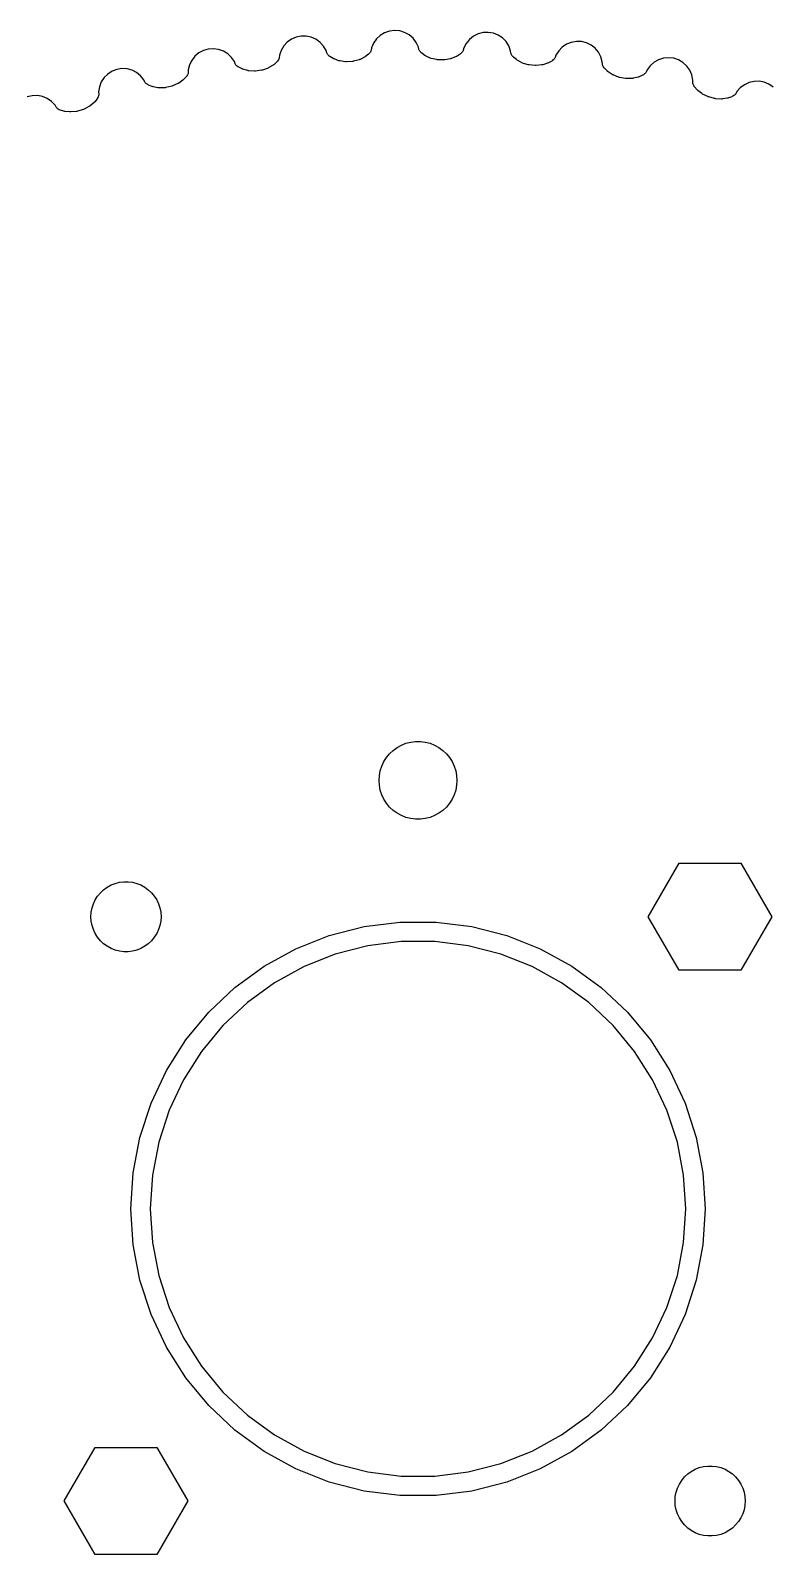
# Model space of a CAD drawing. Header units: metres. Extents: x -60 to 241, y -61 to 61.
# Drawn here: x -19.9 to 18.2, y -17.7 to 60.5 of the extents above; entities that cross this region are included whole.
import ezdxf

# ---------------------------------------------------------------- set-up
doc = ezdxf.new("R2010")
doc.units = ezdxf.units.M

msp = doc.modelspace()

# ---------------------------------------------------------------- linework, layer by layer
for p, q in [((-1.71484, 60.3822), (-1.94093, 60.2456)), ((-1.46523, 60.4688), (-1.71484, 60.3822)), ((-1.20312, 60.5016), (-1.46523, 60.4688)), ((-0.93994, 60.4793), (-1.20312, 60.5016)), ((-0.68713, 60.4026), (-0.93994, 60.4793)), ((-0.45573, 60.2751), (-0.68713, 60.4026)), ((-0.25598, 60.1023), (-0.45573, 60.2751)), ((3.08797, 60.3276), (2.85178, 60.2094)), ((3.34364, 60.3941), (3.08797, 60.3276)), ((3.6075, 60.406), (3.34364, 60.3941)), ((3.8681, 60.3628), (3.6075, 60.406)), ((4.11404, 60.2663), (3.8681, 60.3628)), ((4.33453, 60.1208), (4.11404, 60.2663)), ((-11.0249, 59.4733), (-11.2576, 59.3483)), ((-10.7713, 59.5473), (-11.0249, 59.4733)), ((-10.5078, 59.5668), (-10.7713, 59.5473)), ((-10.2461, 59.5312), (-10.5078, 59.5668)), ((-9.99748, 59.442), (-10.2461, 59.5312)), ((-7.03241, 59.4775), (-7.11537, 59.2267)), ((-6.89909, 59.7056), (-7.03241, 59.4775)), ((-6.7213, 59.9009), (-6.89909, 59.7056)), ((-6.50676, 60.0551), (-6.7213, 59.9009)), ((-6.26488, 60.1612), (-6.50676, 60.0551)), ((-6.00618, 60.2148), (-6.26488, 60.1612)), ((-5.74205, 60.2134), (-6.00618, 60.2148)), ((-5.48392, 60.1571), (-5.74205, 60.2134)), ((-5.24316, 60.0484), (-5.48392, 60.1571)), ((-5.0303, 59.892), (-5.24316, 60.0484)), ((-4.85457, 59.6947), (-5.0303, 59.892)), ((-4.72371, 59.4653), (-4.85457, 59.6947)), ((-2.4106, 59.4834), (-2.41844, 59.453)), ((-2.3873, 59.6048), (-2.4106, 59.4834)), ((-2.28468, 59.8482), (-2.3873, 59.6048)), ((-2.13367, 60.065), (-2.28468, 59.8482)), ((-1.94093, 60.2456), (-2.13367, 60.065)), ((-0.09647, 59.8917), (-0.25598, 60.1023)), ((0.01573, 59.6526), (-0.09647, 59.8917)), ((0.04384, 59.5322), (0.01573, 59.6526)), ((0.05444, 59.498), (0.04384, 59.5322)), ((0.06769, 59.4696), (0.05444, 59.498)), ((2.32295, 59.4868), (2.31271, 59.4571)), ((2.35583, 59.606), (2.32295, 59.4868)), ((2.47748, 59.8405), (2.35583, 59.606)), ((2.6452, 60.0446), (2.47748, 59.8405)), ((2.85178, 60.2094), (2.6452, 60.0446)), ((4.52, 59.9326), (4.33453, 60.1208)), ((4.66223, 59.7101), (4.52, 59.9326)), ((4.7551, 59.4628), (4.66223, 59.7101)), ((7.40742, 59.6447), (7.224, 59.4546)), ((7.62633, 59.7924), (7.40742, 59.6447)), ((7.87125, 59.8915), (7.62633, 59.7924)), ((8.13142, 59.9375), (7.87125, 59.8915)), ((8.39536, 59.9284), (8.13142, 59.9375)), ((8.65172, 59.8646), (8.39536, 59.9284)), ((8.88919, 59.7489), (8.65172, 59.8646)), ((9.09746, 59.5863), (8.88919, 59.7489)), ((9.26733, 59.3841), (9.09746, 59.5863)), ((-11.7357, 58.7308), (-11.7985, 58.4741)), ((-11.6209, 58.9687), (-11.7357, 58.7308)), ((-11.4592, 59.1776), (-11.6209, 58.9687)), ((-11.2576, 59.3483), (-11.4592, 59.1776)), ((-9.77281, 59.303), (-9.99748, 59.442)), ((-9.58199, 59.1203), (-9.77281, 59.303)), ((-9.43329, 58.9019), (-9.58199, 59.1203)), ((-9.38646, 58.7875), (-9.43329, 58.9019)), ((-9.37059, 58.7555), (-9.38646, 58.7875)), ((-9.35301, 58.7295), (-9.37059, 58.7555)), ((-9.33231, 58.7059), (-9.35301, 58.7295)), ((-9.30881, 58.6851), (-9.33231, 58.7059)), ((-7.43372, 58.7269), (-7.65538, 58.5929)), ((-7.41797, 58.7373), (-7.43372, 58.7269)), ((-7.3936, 58.7571), (-7.41797, 58.7373)), ((-7.25069, 58.8889), (-7.3936, 58.7571)), ((-7.23828, 58.9012), (-7.25069, 58.8889)), ((-7.21822, 58.9253), (-7.23828, 58.9012)), ((-7.17548, 58.9839), (-7.21822, 58.9253)), ((-7.15651, 59.0142), (-7.17548, 58.9839)), ((-7.14359, 59.0428), (-7.15651, 59.0142)), ((-7.13435, 59.0729), (-7.14359, 59.0428)), ((-7.12895, 59.1038), (-7.13435, 59.0729)), ((-7.11537, 59.2267), (-7.12895, 59.1038)), ((-4.68613, 59.3475), (-4.72371, 59.4653)), ((-4.67284, 59.3143), (-4.68613, 59.3475)), ((-4.65736, 59.2869), (-4.67284, 59.3143)), ((-4.6386, 59.2618), (-4.65736, 59.2869)), ((-4.61684, 59.2391), (-4.6386, 59.2618)), ((-4.56334, 59.1901), (-4.61684, 59.2391)), ((-4.55006, 59.1788), (-4.56334, 59.1901)), ((-4.52431, 59.1608), (-4.55006, 59.1788)), ((-4.35817, 59.0598), (-4.52431, 59.1608)), ((-4.34172, 59.0507), (-4.35817, 59.0598)), ((-4.3129, 59.0382), (-4.34172, 59.0507)), ((-4.06912, 58.9506), (-4.3129, 59.0382)), ((-4.0509, 58.9448), (-4.06912, 58.9506)), ((-4.02017, 58.9384), (-4.0509, 58.9448)), ((-3.72426, 58.8958), (-4.02017, 58.9384)), ((-3.70512, 58.8938), (-3.72426, 58.8958)), ((-3.67372, 58.8937), (-3.70512, 58.8938)), ((-3.36179, 58.9123), (-3.67372, 58.8937)), ((-3.34265, 58.9142), (-3.36179, 58.9123)), ((-3.31187, 58.9204), (-3.34265, 58.9142)), ((-3.02312, 58.9979), (-3.31187, 58.9204)), ((-3.00484, 59.0036), (-3.02312, 58.9979)), ((-2.97595, 59.0159), (-3.00484, 59.0036)), ((-2.74435, 59.1319), (-2.97595, 59.0159)), ((-2.72787, 59.141), (-2.74435, 59.1319)), ((-2.70201, 59.1588), (-2.72787, 59.141)), ((-2.54906, 59.2788), (-2.70201, 59.1588)), ((-2.53566, 59.2901), (-2.54906, 59.2788)), ((-2.51375, 59.3125), (-2.53566, 59.2901)), ((-2.46649, 59.3676), (-2.51375, 59.3125)), ((-2.44519, 59.3963), (-2.46649, 59.3676)), ((-2.43004, 59.4238), (-2.44519, 59.3963)), ((-2.41844, 59.453), (-2.43004, 59.4238)), ((0.0844, 59.443), (0.06769, 59.4696)), ((0.10429, 59.4187), (0.0844, 59.443)), ((0.15373, 59.3656), (0.10429, 59.4187)), ((0.16608, 59.3532), (0.15373, 59.3656)), ((0.19032, 59.3333), (0.16608, 59.3532)), ((0.34792, 59.2194), (0.19032, 59.3333)), ((0.36359, 59.209), (0.34792, 59.2194)), ((0.39133, 59.1942), (0.36359, 59.209)), ((0.62736, 59.0875), (0.39133, 59.1942)), ((0.64506, 59.0803), (0.62736, 59.0875)), ((0.67519, 59.0715), (0.64506, 59.0803)), ((0.96678, 59.0055), (0.67519, 59.0715)), ((0.98569, 59.002), (0.96678, 59.0055)), ((1.01698, 58.9994), (0.98569, 59.002)), ((1.32941, 58.9932), (1.01698, 58.9994)), ((1.34865, 58.9935), (1.32941, 58.9932)), ((1.37982, 58.9973), (1.34865, 58.9935)), ((1.67383, 59.0516), (1.37982, 58.9973)), ((1.69247, 59.0558), (1.67383, 59.0516)), ((1.72224, 59.0658), (1.69247, 59.0558)), ((1.96234, 59.163), (1.72224, 59.0658)), ((1.97952, 59.1707), (1.96234, 59.163)), ((2.00673, 59.1864), (1.97952, 59.1707)), ((2.16873, 59.2939), (2.00673, 59.1864)), ((2.18295, 59.3041), (2.16873, 59.2939)), ((2.20657, 59.3248), (2.18295, 59.3041)), ((2.25804, 59.3758), (2.20657, 59.3248)), ((2.28156, 59.4028), (2.25804, 59.3758)), ((2.29884, 59.429), (2.28156, 59.4028)), ((2.31271, 59.4571), (2.29884, 59.429)), ((4.77354, 59.3405), (4.7551, 59.4628)), ((4.78142, 59.3056), (4.77354, 59.3405)), ((4.79236, 59.2761), (4.78142, 59.3056)), ((4.8069, 59.2483), (4.79236, 59.2761)), ((4.82481, 59.2225), (4.8069, 59.2483)), ((4.86986, 59.1657), (4.82481, 59.2225)), ((4.88116, 59.1524), (4.86986, 59.1657)), ((4.90375, 59.1306), (4.88116, 59.1524)), ((5.0518, 59.0046), (4.90375, 59.1306)), ((5.0666, 58.9929), (5.0518, 59.0046)), ((5.09308, 58.976), (5.0666, 58.9929)), ((5.31989, 58.8509), (5.09308, 58.976)), ((5.33696, 58.8423), (5.31989, 58.8509)), ((5.36629, 58.8311), (5.33696, 58.8423)), ((5.65173, 58.7422), (5.36629, 58.8311)), ((5.6703, 58.7372), (5.65173, 58.7422)), ((5.70129, 58.7321), (5.6703, 58.7372)), ((6.01224, 58.7011), (5.70129, 58.7321)), ((6.03143, 58.6999), (6.01224, 58.7011)), ((6.06281, 58.7012), (6.03143, 58.6999)), ((6.36018, 58.732), (6.06281, 58.7012)), ((6.3791, 58.7347), (6.36018, 58.732)), ((6.40959, 58.7422), (6.3791, 58.7347)), ((6.65666, 58.8201), (6.40959, 58.7422)), ((6.67439, 58.8264), (6.65666, 58.8201)), ((6.70274, 58.8399), (6.67439, 58.8264)), ((6.87277, 58.9342), (6.70274, 58.8399)), ((6.88773, 58.9432), (6.87277, 58.9342)), ((6.91293, 58.9619), (6.88773, 58.9432)), ((6.96831, 59.0087), (6.91293, 58.9619)), ((6.99393, 59.0337), (6.96831, 59.0087)), ((7.01324, 59.0585), (6.99393, 59.0337)), ((7.02931, 59.0855), (7.01324, 59.0585)), ((7.04187, 59.1142), (7.02931, 59.0855)), ((7.08409, 59.2304), (7.04187, 59.1142)), ((7.224, 59.4546), (7.08409, 59.2304)), ((9.39148, 59.1508), (9.26733, 59.3841)), ((9.46439, 58.897), (9.39148, 59.1508)), ((9.47307, 58.7737), (9.46439, 58.897)), ((9.47813, 58.7382), (9.47307, 58.7737)), ((9.48669, 58.708), (9.47813, 58.7382)), ((9.49899, 58.6791), (9.48669, 58.708)), ((11.9248, 58.6927), (11.7676, 58.4804)), ((12.1228, 58.8676), (11.9248, 58.6927)), ((12.3528, 58.9975), (12.1228, 58.8676)), ((12.6048, 59.0768), (12.3528, 58.9975)), ((12.8677, 59.102), (12.6048, 59.0768)), ((13.1302, 59.072), (12.8677, 59.102)), ((13.3806, 58.988), (13.1302, 59.072)), ((13.6082, 58.8538), (13.3806, 58.988)), ((13.8028, 58.6752), (13.6082, 58.8538)), ((-16.1246, 58.0801), (-16.2693, 57.859)), ((-15.9372, 58.2663), (-16.1246, 58.0801)), ((-15.7152, 58.4094), (-15.9372, 58.2663)), ((-15.4683, 58.5033), (-15.7152, 58.4094)), ((-15.2072, 58.5437), (-15.4683, 58.5033)), ((-14.9435, 58.529), (-15.2072, 58.5437)), ((-14.6885, 58.4597), (-14.9435, 58.529)), ((-14.4536, 58.3391), (-14.6885, 58.4597)), ((-14.2488, 58.1721), (-14.4536, 58.3391)), ((-14.0832, 57.9663), (-14.2488, 58.1721)), ((-14.0275, 57.856), (-14.0832, 57.9663)), ((-12.0761, 57.9507), (-12.2864, 57.7994)), ((-12.0612, 57.9622), (-12.0761, 57.9507)), ((-12.0385, 57.9839), (-12.0612, 57.9622)), ((-11.9065, 58.1266), (-12.0385, 57.9839)), ((-11.8951, 58.1399), (-11.9065, 58.1266)), ((-11.877, 58.1655), (-11.8951, 58.1399)), ((-11.8391, 58.2273), (-11.877, 58.1655)), ((-11.8226, 58.2591), (-11.8391, 58.2273)), ((-11.812, 58.2886), (-11.8226, 58.2591)), ((-11.8051, 58.3193), (-11.812, 58.2886)), ((-11.8022, 58.3505), (-11.8051, 58.3193)), ((-11.7985, 58.4741), (-11.8022, 58.3505)), ((-9.2516, 58.6405), (-9.30881, 58.6851)), ((-9.23744, 58.6302), (-9.2516, 58.6405)), ((-9.21034, 58.6143), (-9.23744, 58.6302)), ((-9.0367, 58.5269), (-9.21034, 58.6143)), ((-9.01958, 58.5191), (-9.0367, 58.5269)), ((-8.98985, 58.5089), (-9.01958, 58.5191)), ((-8.73988, 58.4409), (-8.98985, 58.5089)), ((-8.72127, 58.4366), (-8.73988, 58.4409)), ((-8.69012, 58.4327), (-8.72127, 58.4366)), ((-8.39175, 58.4137), (-8.69012, 58.4327)), ((-8.37253, 58.4132), (-8.39175, 58.4137)), ((-8.34122, 58.4156), (-8.37253, 58.4132)), ((-8.03175, 58.459), (-8.34122, 58.4156)), ((-8.01283, 58.4624), (-8.03175, 58.459)), ((-7.98265, 58.471), (-8.01283, 58.4624)), ((-7.70097, 58.5712), (-7.98265, 58.471)), ((-7.68321, 58.5783), (-7.70097, 58.5712)), ((-7.65538, 58.5929), (-7.68321, 58.5783)), ((9.5148, 58.652), (9.49899, 58.6791)), ((9.55519, 58.5918), (9.5148, 58.652)), ((9.56541, 58.5776), (9.55519, 58.5918)), ((9.58618, 58.5541), (9.56541, 58.5776)), ((9.72375, 58.4167), (9.58618, 58.5541)), ((9.73758, 58.4039), (9.72375, 58.4167)), ((9.76263, 58.385), (9.73758, 58.4039)), ((9.97879, 58.2422), (9.76263, 58.385)), ((9.99513, 58.2323), (9.97879, 58.2422)), ((10.0235, 58.2188), (9.99513, 58.2323)), ((10.3009, 58.1074), (10.0235, 58.2188)), ((10.3191, 58.101), (10.3009, 58.1074)), ((10.3495, 58.0935), (10.3191, 58.101)), ((10.657, 58.0378), (10.3495, 58.0935)), ((10.6761, 58.0351), (10.657, 58.0378)), ((10.7074, 58.0339), (10.6761, 58.0351)), ((11.0063, 58.041), (10.7074, 58.0339)), ((11.0254, 58.0422), (11.0063, 58.041)), ((11.0564, 58.0473), (11.0254, 58.0422)), ((11.3089, 58.1053), (11.0564, 58.0473)), ((11.3271, 58.1102), (11.3089, 58.1053)), ((11.3564, 58.1214), (11.3271, 58.1102)), ((11.5334, 58.2018), (11.3564, 58.1214)), ((11.549, 58.2096), (11.5334, 58.2018)), ((11.5756, 58.2263), (11.549, 58.2096)), ((11.6345, 58.2686), (11.5756, 58.2263)), ((11.662, 58.2914), (11.6345, 58.2686)), ((11.6833, 58.3146), (11.662, 58.2914)), ((11.7014, 58.3402), (11.6833, 58.3146)), ((11.7162, 58.3679), (11.7014, 58.3402)), ((11.7676, 58.4804), (11.7162, 58.3679)), ((13.9561, 58.4601), (13.8028, 58.6752)), ((14.0613, 58.2177), (13.9561, 58.4601)), ((14.1138, 57.9588), (14.0613, 58.2177)), ((14.1127, 57.8353), (14.1138, 57.9588)), ((-19.8105, 57.1504), (-20.0675, 57.0894)), ((-19.5464, 57.1567), (-19.8105, 57.1504)), ((-19.2867, 57.108), (-19.5464, 57.1567)), ((-16.4139, 57.1356), (-16.4278, 57.1027)), ((-16.4057, 57.1659), (-16.4139, 57.1356)), ((-16.3647, 57.6127), (-16.4069, 57.3519)), ((-16.4069, 57.3519), (-16.4009, 57.2284)), ((-16.4013, 57.197), (-16.4057, 57.1659)), ((-16.4009, 57.2284), (-16.4013, 57.197)), ((-16.2693, 57.859), (-16.3647, 57.6127)), ((-14.0091, 57.8253), (-14.0275, 57.856)), ((-13.9895, 57.8008), (-14.0091, 57.8253)), ((-13.967, 57.7789), (-13.9895, 57.8008)), ((-13.9419, 57.76), (-13.967, 57.7789)), ((-13.8813, 57.7201), (-13.9419, 57.76)), ((-13.8664, 57.7109), (-13.8813, 57.7201)), ((-13.8381, 57.6973), (-13.8664, 57.7109)), ((-13.6581, 57.6239), (-13.8381, 57.6973)), ((-13.6404, 57.6175), (-13.6581, 57.6239)), ((-13.61, 57.6097), (-13.6404, 57.6175)), ((-13.3554, 57.5618), (-13.61, 57.6097)), ((-13.3365, 57.559), (-13.3554, 57.5618)), ((-13.3051, 57.5575), (-13.3365, 57.559)), ((-13.0062, 57.5623), (-13.3051, 57.5575)), ((-12.987, 57.5634), (-13.0062, 57.5623)), ((-12.956, 57.5683), (-12.987, 57.5634)), ((-12.6509, 57.6361), (-12.956, 57.5683)), ((-12.6323, 57.641), (-12.6509, 57.6361)), ((-12.603, 57.652), (-12.6323, 57.641)), ((-12.3301, 57.7742), (-12.603, 57.652)), ((-12.313, 57.7827), (-12.3301, 57.7742)), ((-12.2864, 57.7994), (-12.313, 57.7827)), ((14.1149, 57.7996), (14.1127, 57.8353)), ((14.1211, 57.7688), (14.1149, 57.7996)), ((14.131, 57.739), (14.1211, 57.7688)), ((14.1446, 57.7107), (14.131, 57.739)), ((14.1801, 57.6474), (14.1446, 57.7107)), ((14.1892, 57.6325), (14.1801, 57.6474)), ((14.208, 57.6073), (14.1892, 57.6325)), ((14.3342, 57.4595), (14.208, 57.6073)), ((14.347, 57.4456), (14.3342, 57.4595)), ((14.3705, 57.4248), (14.347, 57.4456)), ((14.5746, 57.2653), (14.3705, 57.4248)), ((14.5901, 57.2541), (14.5746, 57.2653)), ((14.6173, 57.2384), (14.5901, 57.2541)), ((14.885, 57.1053), (14.6173, 57.2384)), ((16.1651, 57.1225), (16.1373, 57.108)), ((16.2272, 57.16), (16.1651, 57.1225)), ((16.2564, 57.1806), (16.2272, 57.16)), ((16.2794, 57.202), (16.2564, 57.1806)), ((16.2996, 57.2261), (16.2794, 57.202)), ((16.3165, 57.2525), (16.2996, 57.2261)), ((16.3766, 57.3605), (16.3165, 57.2525)), ((16.5503, 57.5597), (16.3766, 57.3605)), ((16.7615, 57.7183), (16.5503, 57.5597)), ((17.0011, 57.8296), (16.7615, 57.7183)), ((17.2586, 57.8886), (17.0011, 57.8296)), ((17.5228, 57.8928), (17.2586, 57.8886)), ((17.782, 57.842), (17.5228, 57.8928)), ((18.0249, 57.7385), (17.782, 57.842)), ((18.2411, 57.5865), (18.0249, 57.7385)), ((-19.0429, 57.0063), (-19.2867, 57.108)), ((-18.8255, 56.8562), (-19.0429, 57.0063)), ((-18.6442, 56.6641), (-18.8255, 56.8562)), ((-18.5798, 56.5586), (-18.6442, 56.6641)), ((-18.5591, 56.5295), (-18.5798, 56.5586)), ((-18.5376, 56.5066), (-18.5591, 56.5295)), ((-18.5134, 56.4865), (-18.5376, 56.5066)), ((-18.4869, 56.4697), (-18.5134, 56.4865)), ((-18.4233, 56.4347), (-18.4869, 56.4697)), ((-18.4077, 56.4268), (-18.4233, 56.4347)), ((-18.3785, 56.4155), (-18.4077, 56.4268)), ((-18.1932, 56.3566), (-18.3785, 56.4155)), ((-18.175, 56.3516), (-18.1932, 56.3566)), ((-18.1441, 56.3463), (-18.175, 56.3516)), ((-17.8865, 56.3188), (-18.1441, 56.3463)), ((-17.5384, 56.347), (-17.836, 56.3185)), ((-17.5194, 56.3496), (-17.5384, 56.347)), ((-17.4888, 56.3569), (-17.5194, 56.3496)), ((-17.1901, 56.4487), (-17.4888, 56.3569)), ((-17.172, 56.4551), (-17.1901, 56.4487)), ((-17.1436, 56.4684), (-17.172, 56.4551)), ((-16.8813, 56.612), (-17.1436, 56.4684)), ((-16.8649, 56.6218), (-16.8813, 56.612)), ((-16.8397, 56.6405), (-16.8649, 56.6218)), ((-16.6421, 56.808), (-16.8397, 56.6405)), ((-16.6282, 56.8207), (-16.6421, 56.808)), ((-16.6073, 56.8441), (-16.6282, 56.8207)), ((-16.487, 56.9969), (-16.6073, 56.8441)), ((-16.4767, 57.011), (-16.487, 56.9969)), ((-16.4607, 57.0381), (-16.4767, 57.011)), ((-16.4278, 57.1027), (-16.4607, 57.0381)), ((14.9026, 57.0975), (14.885, 57.1053)), ((14.9324, 57.0875), (14.9026, 57.0975)), ((15.2345, 57.0077), (14.9324, 57.0875)), ((15.2532, 57.0035), (15.2345, 57.0077)), ((15.2844, 56.9998), (15.2532, 57.0035)), ((15.5829, 56.9831), (15.2844, 56.9998)), ((15.602, 56.9827), (15.5829, 56.9831)), ((15.6333, 56.9853), (15.602, 56.9827)), ((15.8896, 57.0231), (15.6333, 56.9853)), ((15.9081, 57.0265), (15.8896, 57.0231)), ((15.9383, 57.0353), (15.9081, 57.0265)), ((16.1211, 57.1015), (15.9383, 57.0353)), ((16.1373, 57.108), (16.1211, 57.1015)), ((-17.8674, 56.3174), (-17.8865, 56.3188)), ((-17.836, 56.3185), (-17.8674, 56.3174)), ((-1.45793, 23.3691), (-1.27484, 23.541)), ((-1.27484, 23.541), (-1.07164, 23.6886)), ((-1.07164, 23.6886), (-0.85155, 23.8096)), ((-0.85155, 23.8096), (-0.61803, 23.9021)), ((-0.61803, 23.9021), (-0.37476, 23.9646)), ((-0.37476, 23.9646), (-0.12558, 23.996)), ((-0.12558, 23.996), (0.12558, 23.996)), ((0.12558, 23.996), (0.37476, 23.9646)), ((0.37476, 23.9646), (0.61803, 23.9021)), ((0.61803, 23.9021), (0.85155, 23.8096)), ((0.85155, 23.8096), (1.07164, 23.6886)), ((1.07164, 23.6886), (1.27484, 23.541)), ((1.27484, 23.541), (1.45793, 23.3691)), ((-1.93716, 22.4974), (-1.85954, 22.7362)), ((-1.85954, 22.7362), (-1.75261, 22.9635)), ((-1.75261, 22.9635), (-1.61803, 23.1756)), ((-1.61803, 23.1756), (-1.45793, 23.3691)), ((1.45793, 23.3691), (1.61803, 23.1756)), ((1.61803, 23.1756), (1.75261, 22.9635)), ((1.75261, 22.9635), (1.85954, 22.7362)), ((1.85954, 22.7362), (1.93716, 22.4974)), ((-2, 22), (-1.98422, 22.2507)), ((-1.98422, 21.7493), (-2, 22)), ((-1.98422, 22.2507), (-1.93716, 22.4974)), ((1.93716, 22.4974), (1.98422, 22.2507)), ((1.98422, 22.2507), (2, 22)), ((2, 22), (1.98422, 21.7493)), ((-1.93716, 21.5026), (-1.98422, 21.7493)), ((-1.85954, 21.2637), (-1.93716, 21.5026)), ((-1.75261, 21.0365), (-1.85954, 21.2637)), ((1.85954, 21.2637), (1.75261, 21.0365)), ((1.93716, 21.5026), (1.85954, 21.2637)), ((1.98422, 21.7493), (1.93716, 21.5026)), ((-1.61803, 20.8244), (-1.75261, 21.0365)), ((-1.45793, 20.6309), (-1.61803, 20.8244)), ((-1.27484, 20.459), (-1.45793, 20.6309)), ((-1.07164, 20.3113), (-1.27484, 20.459)), ((1.27484, 20.459), (1.07164, 20.3113)), ((1.45793, 20.6309), (1.27484, 20.459)), ((1.61803, 20.8244), (1.45793, 20.6309)), ((1.75261, 21.0365), (1.61803, 20.8244)), ((-0.85155, 20.1903), (-1.07164, 20.3113)), ((-0.61803, 20.0979), (-0.85155, 20.1903)), ((-0.37476, 20.0354), (-0.61803, 20.0979)), ((-0.12558, 20.0039), (-0.37476, 20.0354)), ((0.12558, 20.0039), (-0.12558, 20.0039)), ((0.37476, 20.0354), (0.12558, 20.0039)), ((0.61803, 20.0979), (0.37476, 20.0354)), ((0.85155, 20.1903), (0.61803, 20.0979)), ((1.07164, 20.3113), (0.85155, 20.1903)), ((11.8265, 15), (13.4133, 17.7483)), ((13.4133, 17.7483), (16.5867, 17.7483)), ((16.5867, 17.7483), (18.1735, 15)), ((-16.1474, 16.3869), (-15.9645, 16.5198)), ((-15.9645, 16.5198), (-15.7664, 16.6287)), ((-15.7664, 16.6287), (-15.5562, 16.7119)), ((-15.5562, 16.7119), (-15.3373, 16.7681)), ((-15.3373, 16.7681), (-15.113, 16.7964)), ((-15.113, 16.7964), (-14.887, 16.7964)), ((-14.887, 16.7964), (-14.6627, 16.7681)), ((-14.6627, 16.7681), (-14.4438, 16.7119)), ((-14.4438, 16.7119), (-14.2336, 16.6287)), ((-14.2336, 16.6287), (-14.0355, 16.5198)), ((-14.0355, 16.5198), (-13.8526, 16.3869)), ((-16.7434, 15.4476), (-16.6736, 15.6626)), ((-16.6736, 15.6626), (-16.5773, 15.8671)), ((-16.5773, 15.8671), (-16.4562, 16.058)), ((-16.4562, 16.058), (-16.3121, 16.2322)), ((-16.3121, 16.2322), (-16.1474, 16.3869)), ((-13.8526, 16.3869), (-13.6879, 16.2322)), ((-13.6879, 16.2322), (-13.5438, 16.058)), ((-13.5438, 16.058), (-13.4226, 15.8671)), ((-13.4226, 15.8671), (-13.3264, 15.6626)), ((-13.3264, 15.6626), (-13.2565, 15.4476)), ((-16.8, 15), (-16.7858, 15.2256)), ((-16.7858, 14.7744), (-16.8, 15)), ((-16.7858, 15.2256), (-16.7434, 15.4476)), ((-13.2565, 15.4476), (-13.2142, 15.2256)), ((-13.2142, 15.2256), (-13.2, 15)), ((-13.2, 15), (-13.2142, 14.7744)), ((13.4133, 12.2517), (11.8265, 15)), ((18.1735, 15), (16.5867, 12.2517)), ((-16.7434, 14.5524), (-16.7858, 14.7744)), ((-16.6736, 14.3374), (-16.7434, 14.5524)), ((-16.5773, 14.1328), (-16.6736, 14.3374)), ((-16.4562, 13.942), (-16.5773, 14.1328)), ((-13.4226, 14.1328), (-13.5438, 13.942)), ((-13.3264, 14.3374), (-13.4226, 14.1328)), ((-13.2565, 14.5524), (-13.3264, 14.3374)), ((-13.2142, 14.7744), (-13.2565, 14.5524)), ((-4.558, 14.0281), (-2.76387, 14.4887)), ((-2.76387, 14.4887), (-0.92615, 14.7209)), ((-0.92615, 14.7209), (0.92615, 14.7209)), ((0.92615, 14.7209), (2.76387, 14.4887)), ((2.76387, 14.4887), (4.558, 14.0281)), ((-16.3121, 13.7678), (-16.4562, 13.942)), ((-16.1474, 13.6131), (-16.3121, 13.7678)), ((-15.9645, 13.4802), (-16.1474, 13.6131)), ((-15.7664, 13.3713), (-15.9645, 13.4802)), ((-15.5562, 13.2881), (-15.7664, 13.3713)), ((-14.2336, 13.3713), (-14.4438, 13.2881)), ((-14.0355, 13.4802), (-14.2336, 13.3713)), ((-13.8526, 13.6131), (-14.0355, 13.4802)), ((-13.6879, 13.7678), (-13.8526, 13.6131)), ((-13.5438, 13.942), (-13.6879, 13.7678)), ((-7.90344, 12.4538), (-6.28024, 13.3462)), ((-6.28024, 13.3462), (-4.558, 14.0281)), ((-2.57649, 13.5064), (-4.24898, 13.077)), ((-0.86336, 13.7229), (-2.57649, 13.5064)), ((0.86336, 13.7229), (-0.86336, 13.7229)), ((2.57649, 13.5064), (0.86336, 13.7229)), ((4.24898, 13.077), (2.57649, 13.5064)), ((4.558, 14.0281), (6.28024, 13.3462)), ((6.28024, 13.3462), (7.90344, 12.4538)), ((-15.3373, 13.2319), (-15.5562, 13.2881)), ((-15.113, 13.2036), (-15.3373, 13.2319)), ((-14.887, 13.2036), (-15.113, 13.2036)), ((-14.6627, 13.2319), (-14.887, 13.2036)), ((-14.4438, 13.2881), (-14.6627, 13.2319)), ((-4.24898, 13.077), (-5.85446, 12.4414)), ((5.85446, 12.4414), (4.24898, 13.077)), ((-9.40199, 11.3651), (-7.90344, 12.4538)), ((-5.85446, 12.4414), (-7.36761, 11.6095)), ((7.36761, 11.6095), (5.85446, 12.4414)), ((7.90344, 12.4538), (9.40199, 11.3651)), ((16.5867, 12.2517), (13.4133, 12.2517)), ((-10.7523, 10.0971), (-9.40199, 11.3651)), ((-7.36761, 11.6095), (-8.76457, 10.5945)), ((8.76457, 10.5945), (7.36761, 11.6095)), ((9.40199, 11.3651), (10.7523, 10.0971)), ((-8.76457, 10.5945), (-10.0233, 9.41252)), ((10.0233, 9.41252), (8.76457, 10.5945)), ((-11.933, 8.66983), (-10.7523, 10.0971)), ((-10.0233, 9.41252), (-11.124, 8.08205)), ((11.124, 8.08205), (10.0233, 9.41252)), ((10.7523, 10.0971), (11.933, 8.66983)), ((-12.9255, 7.10587), (-11.933, 8.66983)), ((11.933, 8.66983), (12.9255, 7.10587)), ((-11.124, 8.08205), (-12.0492, 6.6241)), ((12.0492, 6.6241), (11.124, 8.08205)), ((-13.7142, 5.42982), (-12.9255, 7.10587)), ((12.9255, 7.10587), (13.7142, 5.42982)), ((-12.0492, 6.6241), (-12.7844, 5.06171)), ((12.7844, 5.06171), (12.0492, 6.6241)), ((-14.2866, 3.66817), (-13.7142, 5.42982)), ((-12.7844, 5.06171), (-13.318, 3.41948)), ((13.318, 3.41948), (12.7844, 5.06171)), ((13.7142, 5.42982), (14.2866, 3.66817)), ((-14.6337, 1.84866), (-14.2866, 3.66817)), ((-13.318, 3.41948), (-13.6416, 1.72333)), ((13.6416, 1.72333), (13.318, 3.41948)), ((14.2866, 3.66817), (14.6337, 1.84866)), ((-14.75, 0), (-14.6337, 1.84866)), ((-13.6416, 1.72333), (-13.75, 0)), ((13.75, 0), (13.6416, 1.72333)), ((14.6337, 1.84866), (14.75, 0)), ((-14.6337, -1.84866), (-14.75, 0)), ((-13.75, 0), (-13.6416, -1.72333)), ((13.6416, -1.72333), (13.75, 0)), ((14.75, 0), (14.6337, -1.84866)), ((-14.2866, -3.66817), (-14.6337, -1.84866)), ((-13.6416, -1.72333), (-13.318, -3.41948)), ((13.318, -3.41948), (13.6416, -1.72333)), ((14.6337, -1.84866), (14.2866, -3.66817)), ((-13.7142, -5.42982), (-14.2866, -3.66817)), ((-13.318, -3.41948), (-12.7844, -5.06171)), ((12.7844, -5.06171), (13.318, -3.41948)), ((14.2866, -3.66817), (13.7142, -5.42982)), ((-12.9255, -7.10587), (-13.7142, -5.42982)), ((-12.7844, -5.06171), (-12.0492, -6.6241)), ((12.0492, -6.6241), (12.7844, -5.06171)), ((13.7142, -5.42982), (12.9255, -7.10587)), ((-12.0492, -6.6241), (-11.124, -8.08205)), ((11.124, -8.08205), (12.0492, -6.6241)), ((-11.933, -8.66983), (-12.9255, -7.10587)), ((12.9255, -7.10587), (11.933, -8.66983)), ((-11.124, -8.08205), (-10.0233, -9.41252)), ((10.0233, -9.41252), (11.124, -8.08205)), ((-10.7523, -10.0971), (-11.933, -8.66983)), ((11.933, -8.66983), (10.7523, -10.0971)), ((-9.40199, -11.3651), (-10.7523, -10.0971)), ((-10.0233, -9.41252), (-8.76457, -10.5945)), ((8.76457, -10.5945), (10.0233, -9.41252)), ((10.7523, -10.0971), (9.40199, -11.3651)), ((-8.76457, -10.5945), (-7.36761, -11.6095)), ((7.36761, -11.6095), (8.76457, -10.5945)), ((-7.90344, -12.4538), (-9.40199, -11.3651)), ((-7.36761, -11.6095), (-5.85446, -12.4414)), ((5.85446, -12.4414), (7.36761, -11.6095)), ((9.40199, -11.3651), (7.90344, -12.4538)), ((-18.1735, -15), (-16.5867, -12.2517)), ((-16.5867, -12.2517), (-13.4133, -12.2517)), ((-13.4133, -12.2517), (-11.8265, -15)), ((-6.28024, -13.3462), (-7.90344, -12.4538)), ((-5.85446, -12.4414), (-4.24898, -13.077)), ((4.24898, -13.077), (5.85446, -12.4414)), ((7.90344, -12.4538), (6.28024, -13.3462)), ((-4.24898, -13.077), (-2.57649, -13.5064)), ((2.57649, -13.5064), (4.24898, -13.077)), ((14.2336, -13.3713), (14.4438, -13.2881)), ((14.4438, -13.2881), (14.6627, -13.2319)), ((14.6627, -13.2319), (14.887, -13.2036)), ((14.887, -13.2036), (15.113, -13.2036)), ((15.113, -13.2036), (15.3373, -13.2319)), ((15.3373, -13.2319), (15.5562, -13.2881)), ((15.5562, -13.2881), (15.7664, -13.3713)), ((-4.558, -14.0281), (-6.28024, -13.3462)), ((-2.76387, -14.4887), (-4.558, -14.0281)), ((-2.57649, -13.5064), (-0.86336, -13.7229)), ((-0.86336, -13.7229), (0.86336, -13.7229)), ((0.86336, -13.7229), (2.57649, -13.5064)), ((4.558, -14.0281), (2.76387, -14.4887)), ((6.28024, -13.3462), (4.558, -14.0281)), ((13.4226, -14.1328), (13.5438, -13.942)), ((13.5438, -13.942), (13.6879, -13.7678)), ((13.6879, -13.7678), (13.8526, -13.6131)), ((13.8526, -13.6131), (14.0355, -13.4802)), ((14.0355, -13.4802), (14.2336, -13.3713)), ((15.7664, -13.3713), (15.9645, -13.4802)), ((15.9645, -13.4802), (16.1474, -13.6131)), ((16.1474, -13.6131), (16.3121, -13.7678)), ((16.3121, -13.7678), (16.4562, -13.942)), ((16.4562, -13.942), (16.5773, -14.1328)), ((-0.92615, -14.7209), (-2.76387, -14.4887)), ((0.92615, -14.7209), (-0.92615, -14.7209)), ((2.76387, -14.4887), (0.92615, -14.7209)), ((13.2, -15), (13.2142, -14.7744)), ((13.2142, -14.7744), (13.2565, -14.5524)), ((13.2565, -14.5524), (13.3264, -14.3374)), ((13.3264, -14.3374), (13.4226, -14.1328)), ((16.5773, -14.1328), (16.6736, -14.3374)), ((16.6736, -14.3374), (16.7434, -14.5524)), ((16.7434, -14.5524), (16.7858, -14.7744)), ((16.7858, -14.7744), (16.8, -15)), ((-16.5867, -17.7483), (-18.1735, -15)), ((-11.8265, -15), (-13.4133, -17.7483)), ((13.2142, -15.2256), (13.2, -15)), ((13.2565, -15.4476), (13.2142, -15.2256)), ((13.3264, -15.6626), (13.2565, -15.4476)), ((16.7434, -15.4476), (16.6736, -15.6626)), ((16.7858, -15.2256), (16.7434, -15.4476)), ((16.8, -15), (16.7858, -15.2256)), ((13.4226, -15.8671), (13.3264, -15.6626)), ((13.5438, -16.058), (13.4226, -15.8671)), ((13.6879, -16.2322), (13.5438, -16.058)), ((13.8526, -16.3869), (13.6879, -16.2322)), ((14.0355, -16.5198), (13.8526, -16.3869)), ((16.1474, -16.3869), (15.9645, -16.5198)), ((16.3121, -16.2322), (16.1474, -16.3869)), ((16.4562, -16.058), (16.3121, -16.2322)), ((16.5773, -15.8671), (16.4562, -16.058)), ((16.6736, -15.6626), (16.5773, -15.8671)), ((14.2336, -16.6287), (14.0355, -16.5198)), ((14.4438, -16.7119), (14.2336, -16.6287)), ((14.6627, -16.7681), (14.4438, -16.7119)), ((14.887, -16.7964), (14.6627, -16.7681)), ((15.113, -16.7964), (14.887, -16.7964)), ((15.3373, -16.7681), (15.113, -16.7964)), ((15.5562, -16.7119), (15.3373, -16.7681)), ((15.7664, -16.6287), (15.5562, -16.7119)), ((15.9645, -16.5198), (15.7664, -16.6287)), ((-13.4133, -17.7483), (-16.5867, -17.7483))]:
    msp.add_line(p, q)

doc.saveas('drawing.dxf')
